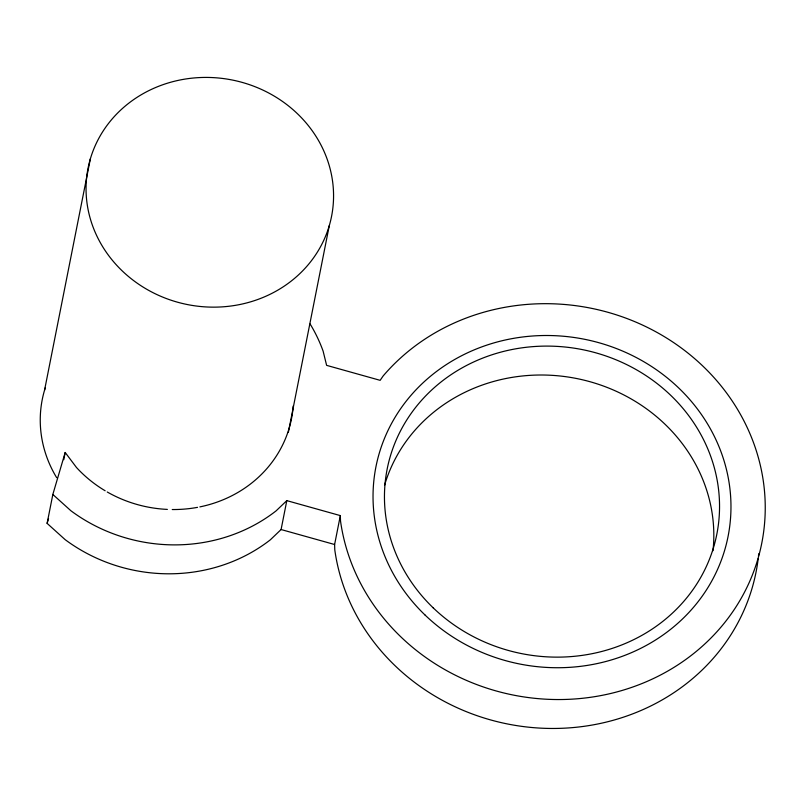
<?xml version="1.0" encoding="UTF-8"?>
<svg xmlns="http://www.w3.org/2000/svg" width="805" height="805" viewBox="0 0 805 805"><rect width="100%" height="100%" fill="white"/><g stroke="black" fill="none" stroke-linecap="round" stroke-linejoin="round"><path stroke-width="1.21" d="M44.557 390.163L90.351 158.867M310.106 323.952A162.298 149.72 11.2 0 1 323.127 351.161L326.619 365.359L380.141 380.332L383.16 375.945A213.848 197.285 11.2 0 1 721.522 386.43A213.848 197.285 11.2 0 1 633.082 686.907A213.848 197.285 11.2 0 1 340.505 520.885L340.334 515.603L286.811 500.63L281.086 529.539L270.389 539.773A162.298 149.72 11.2 0 1 65.145 539.642L47.113 523.371L52.838 494.461L65.195 452.48L76.475 467.484A124.111 114.491 11.2 0 0 105.143 490.768M63.766 459.715L65.195 452.48M288.341 432.396L329.265 225.702A124.111 114.491 11.2 0 0 178.096 80.399A124.111 114.491 11.2 0 0 122.068 270.752A124.111 114.491 11.2 0 0 329.265 225.702M758.179 558.75A213.848 197.285 11.2 0 1 547.974 728.414A213.848 197.285 11.2 0 1 334.779 549.795L334.608 544.512L340.334 515.603M47.113 523.371L48.531 518.571M286.811 500.63L276.115 510.853A162.298 149.72 11.2 0 1 70.87 510.732L52.838 494.461M281.086 529.539L334.608 544.512M758.713 553.78A213.848 197.285 11.2 0 1 758.461 556.265M293.211 406.012A124.111 114.491 11.2 0 1 199.892 506.888M197.517 507.351A124.111 114.491 11.2 0 1 172.24 509.535M167.37 509.404A124.111 114.491 11.2 0 1 107.226 491.986M384.549 485.284A168.024 155.013 11.2 0 1 576.591 378.511A168.024 155.013 11.2 0 1 712.999 550.711M56.662 477.667A124.111 114.491 11.2 0 1 45.281 387.799M425.11 615.09A179.485 165.578 11.2 0 0 724.752 549.946A179.485 165.578 11.2 0 0 506.134 339.811A179.485 165.578 11.2 0 0 425.11 615.09M433.211 607.856A168.024 155.013 11.2 0 0 713.723 546.857A168.024 155.013 11.2 0 0 509.062 350.135A168.024 155.013 11.2 0 0 433.211 607.856"/></g></svg>
